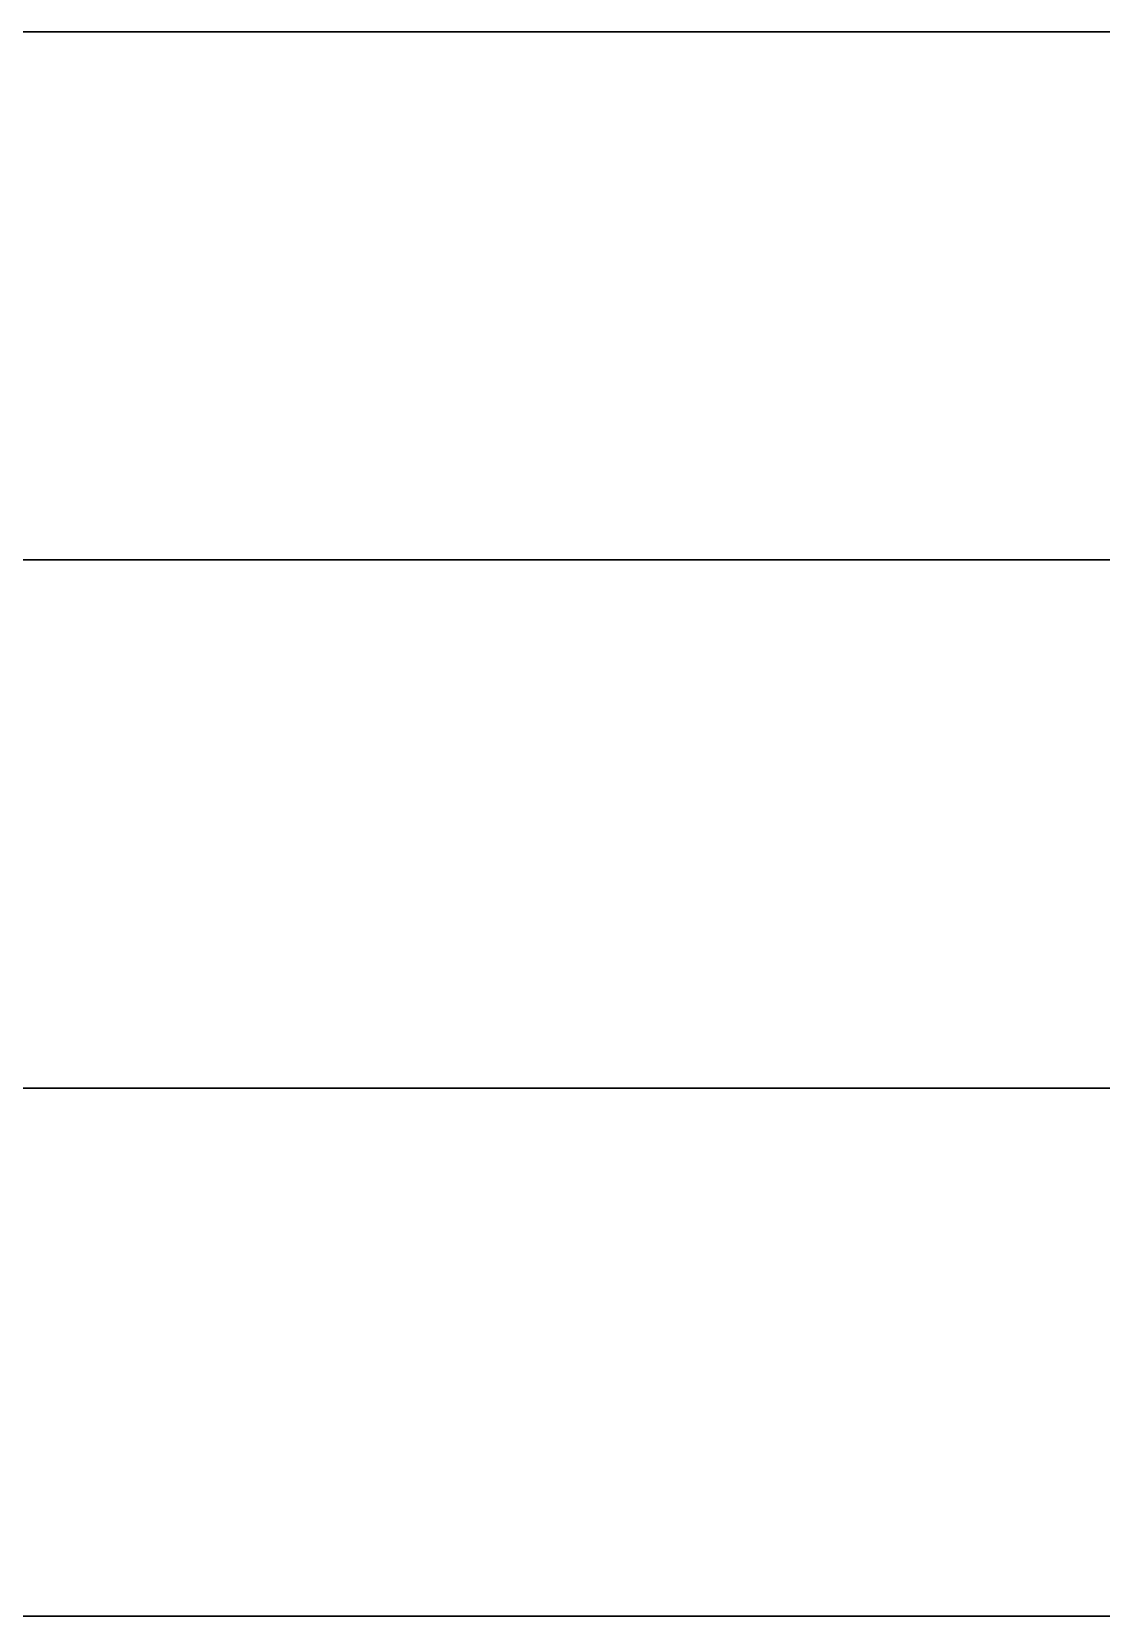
# Model space of a CAD drawing. Header units: metres. Extents: x 350990 to 353010, y 7455300 to 7456700.
# Drawn here: x 351242.5 to 351445, y 7456400 to 7456700 of the extents above; entities that cross this region are included whole.
import ezdxf

# ---------------------------------------------------------------- set-up
doc = ezdxf.new("R2010")
doc.units = ezdxf.units.M

msp = doc.modelspace()

# ---------------------------------------------------------------- linework, layer by layer
at = {"layer": 'BOC_P400N'}
msp.add_polyline3d([(351240, 7456400, 1212.859), (351250, 7456400, 1213.705), (351260, 7456400, 1214.551), (351270, 7456400, 1215.367), (351280, 7456400, 1216.128), (351290, 7456400, 1216.816), (351300, 7456400, 1217.421), (351310, 7456400, 1217.941), (351320, 7456400, 1218.385), (351330, 7456400, 1218.768), (351340, 7456400, 1219.112), (351350, 7456400, 1219.444), (351360, 7456400, 1219.789), (351370, 7456400, 1220.176), (351380, 7456400, 1220.626), (351390, 7456400, 1221.157), (351400, 7456400, 1221.778), (351410, 7456400, 1222.489), (351420, 7456400, 1223.285), (351430, 7456400, 1224.208), (351440, 7456400, 1225.178), (351450, 7456400, 1226.171)], dxfattribs=at)
at = {"layer": 'BOC_P500N'}
msp.add_polyline3d([(351240, 7456500, 1218.518), (351250, 7456500, 1218.792), (351260, 7456500, 1219.061), (351270, 7456500, 1219.359), (351280, 7456500, 1219.715), (351290, 7456500, 1220.153), (351300, 7456500, 1220.69), (351310, 7456500, 1221.334), (351320, 7456500, 1222.081), (351330, 7456500, 1222.917), (351340, 7456500, 1223.821), (351350, 7456500, 1224.764), (351360, 7456500, 1225.71), (351370, 7456500, 1226.624), (351380, 7456500, 1227.471), (351390, 7456500, 1228.222), (351400, 7456500, 1228.854), (351410, 7456500, 1229.354), (351420, 7456500, 1229.722), (351430, 7456500, 1229.968), (351440, 7456500, 1230.114), (351450, 7456500, 1230.195)], dxfattribs=at)
at = {"layer": 'BOC_P600N'}
msp.add_polyline3d([(351240, 7456600, 1221.978), (351250, 7456600, 1222.181), (351260, 7456600, 1222.436), (351270, 7456600, 1222.721), (351280, 7456600, 1223.01), (351290, 7456600, 1223.275), (351300, 7456600, 1223.492), (351310, 7456600, 1223.64), (351320, 7456600, 1223.702), (351330, 7456600, 1223.673), (351340, 7456600, 1223.553), (351350, 7456600, 1223.353), (351360, 7456600, 1223.092), (351370, 7456600, 1222.793), (351380, 7456600, 1222.486), (351390, 7456600, 1222.201), (351400, 7456600, 1221.968), (351410, 7456600, 1221.813), (351420, 7456600, 1221.756), (351430, 7456600, 1221.81), (351440, 7456600, 1221.979), (351450, 7456600, 1222.26)], dxfattribs=at)
at = {"layer": 'BOC_P700N'}
msp.add_polyline3d([(351240, 7456700, 1209.715), (351250, 7456700, 1209.447), (351260, 7456700, 1209.087), (351270, 7456700, 1208.665), (351280, 7456700, 1208.216), (351290, 7456700, 1207.782), (351300, 7456700, 1207.404), (351310, 7456700, 1207.123), (351320, 7456700, 1206.973), (351330, 7456700, 1206.981), (351340, 7456700, 1207.165), (351350, 7456700, 1207.53), (351360, 7456700, 1208.069), (351370, 7456700, 1208.766), (351380, 7456700, 1209.593), (351390, 7456700, 1210.516), (351400, 7456700, 1211.495), (351410, 7456700, 1212.488), (351420, 7456700, 1213.455), (351430, 7456700, 1214.361), (351440, 7456700, 1215.175), (351450, 7456700, 1215.878)], dxfattribs=at)
at = {"layer": 'BOLC_P400N'}
msp.add_polyline3d([(351240, 7456400, 1182.813), (351250, 7456400, 1185.736), (351260, 7456400, 1188.739), (351270, 7456400, 1191.751), (351280, 7456400, 1194.699), (351290, 7456400, 1197.512), (351300, 7456400, 1200.127), (351310, 7456400, 1202.489), (351320, 7456400, 1204.552), (351330, 7456400, 1206.285), (351340, 7456400, 1207.666), (351350, 7456400, 1208.691), (351360, 7456400, 1209.365), (351370, 7456400, 1209.709), (351380, 7456400, 1209.756), (351390, 7456400, 1209.548), (351400, 7456400, 1209.139), (351410, 7456400, 1208.584), (351420, 7456400, 1207.947), (351430, 7456400, 1207.29), (351440, 7456400, 1206.674), (351450, 7456400, 1206.159)], dxfattribs=at)
at = {"layer": 'BOLC_P500N'}
msp.add_polyline3d([(351240, 7456500, 1186.677), (351250, 7456500, 1187.794), (351260, 7456500, 1189.045), (351270, 7456500, 1190.407), (351280, 7456500, 1191.849), (351290, 7456500, 1193.337), (351300, 7456500, 1194.835), (351310, 7456500, 1196.305), (351320, 7456500, 1197.713), (351330, 7456500, 1199.026), (351340, 7456500, 1200.217), (351350, 7456500, 1201.266), (351360, 7456500, 1202.158), (351370, 7456500, 1202.889), (351380, 7456500, 1203.462), (351390, 7456500, 1203.889), (351400, 7456500, 1204.189), (351410, 7456500, 1204.389), (351420, 7456500, 1204.521), (351430, 7456500, 1204.623), (351440, 7456500, 1204.733), (351450, 7456500, 1204.891)], dxfattribs=at)
at = {"layer": 'BOLC_P600N'}
msp.add_polyline3d([(351240, 7456600, 1192.691), (351250, 7456600, 1191.397), (351260, 7456600, 1190.292), (351270, 7456600, 1189.4), (351280, 7456600, 1188.738), (351290, 7456600, 1188.313), (351300, 7456600, 1188.123), (351310, 7456600, 1188.159), (351320, 7456600, 1188.403), (351330, 7456600, 1188.835), (351340, 7456600, 1189.428), (351350, 7456600, 1190.154), (351360, 7456600, 1190.984), (351370, 7456600, 1191.89), (351380, 7456600, 1192.844), (351390, 7456600, 1193.823), (351400, 7456600, 1194.806), (351410, 7456600, 1195.779), (351420, 7456600, 1196.73), (351430, 7456600, 1197.653), (351440, 7456600, 1198.544), (351450, 7456600, 1199.406)], dxfattribs=at)
at = {"layer": 'BOLC_P700N'}
msp.add_polyline3d([(351240, 7456700, 1200.097), (351250, 7456700, 1196.774), (351260, 7456700, 1193.629), (351270, 7456700, 1190.718), (351280, 7456700, 1188.085), (351290, 7456700, 1185.766), (351300, 7456700, 1183.783), (351310, 7456700, 1182.15), (351320, 7456700, 1180.871), (351330, 7456700, 1179.937), (351340, 7456700, 1179.334), (351350, 7456700, 1179.036), (351360, 7456700, 1179.017), (351370, 7456700, 1179.24), (351380, 7456700, 1179.67), (351390, 7456700, 1180.267), (351400, 7456700, 1180.994), (351410, 7456700, 1181.812), (351420, 7456700, 1182.687), (351430, 7456700, 1183.587), (351440, 7456700, 1184.484), (351450, 7456700, 1185.354)], dxfattribs=at)
at = {"layer": 'BOX_P400N'}
msp.add_polyline3d([(351240, 7456400, 1160.812), (351250, 7456400, 1163.309), (351260, 7456400, 1165.787), (351270, 7456400, 1168.23), (351280, 7456400, 1170.632), (351290, 7456400, 1172.99), (351300, 7456400, 1175.304), (351310, 7456400, 1177.569), (351320, 7456400, 1179.778), (351330, 7456400, 1181.912), (351340, 7456400, 1183.949), (351350, 7456400, 1185.856), (351360, 7456400, 1187.599), (351370, 7456400, 1189.14), (351380, 7456400, 1190.447), (351390, 7456400, 1191.494), (351400, 7456400, 1192.267), (351410, 7456400, 1192.766), (351420, 7456400, 1193.01), (351430, 7456400, 1193.036), (351440, 7456400, 1192.897), (351450, 7456400, 1192.661)], dxfattribs=at)
at = {"layer": 'BOX_P500N'}
msp.add_polyline3d([(351240, 7456500, 1164.909), (351250, 7456500, 1165.067), (351260, 7456500, 1165.378), (351270, 7456500, 1165.85), (351280, 7456500, 1166.48), (351290, 7456500, 1167.251), (351300, 7456500, 1168.13), (351310, 7456500, 1169.075), (351320, 7456500, 1170.027), (351330, 7456500, 1170.921), (351340, 7456500, 1171.691), (351350, 7456500, 1172.269), (351360, 7456500, 1172.601), (351370, 7456500, 1172.646), (351380, 7456500, 1172.383), (351390, 7456500, 1171.819), (351400, 7456500, 1170.987), (351410, 7456500, 1169.949), (351420, 7456500, 1168.792), (351430, 7456500, 1167.625), (351440, 7456500, 1166.572), (351450, 7456500, 1165.762)], dxfattribs=at)
at = {"layer": 'BOX_P600N'}
msp.add_polyline3d([(351240, 7456600, 1158.717), (351250, 7456600, 1157.164), (351260, 7456600, 1156.279), (351270, 7456600, 1156.111), (351280, 7456600, 1156.67), (351290, 7456600, 1157.921), (351300, 7456600, 1159.787), (351310, 7456600, 1162.155), (351320, 7456600, 1164.882), (351330, 7456600, 1167.805), (351340, 7456600, 1170.749), (351350, 7456600, 1173.546), (351360, 7456600, 1176.039), (351370, 7456600, 1178.098), (351380, 7456600, 1179.625), (351390, 7456600, 1180.567), (351400, 7456600, 1180.911), (351410, 7456600, 1180.691), (351420, 7456600, 1179.982), (351430, 7456600, 1178.894), (351440, 7456600, 1177.565), (351450, 7456600, 1176.145)], dxfattribs=at)
at = {"layer": 'BOX_P700N'}
msp.add_polyline3d([(351240, 7456700, 1187.525), (351250, 7456700, 1183.198), (351260, 7456700, 1179.177), (351270, 7456700, 1175.593), (351280, 7456700, 1172.543), (351290, 7456700, 1170.084), (351300, 7456700, 1168.234), (351310, 7456700, 1166.972), (351320, 7456700, 1166.246), (351330, 7456700, 1165.977), (351340, 7456700, 1166.069), (351350, 7456700, 1166.417), (351360, 7456700, 1166.917), (351370, 7456700, 1167.472), (351380, 7456700, 1168.001), (351390, 7456700, 1168.442), (351400, 7456700, 1168.755), (351410, 7456700, 1168.923), (351420, 7456700, 1168.948), (351430, 7456700, 1168.851), (351440, 7456700, 1168.664), (351450, 7456700, 1168.427)], dxfattribs=at)
at = {"layer": 'DAC_P600N'}
msp.add_polyline3d([(351445.637, 7456600, 850), (351444.4, 7456600, 840), (351443.162, 7456600, 830), (351441.925, 7456600, 820), (351440.688, 7456600, 810), (351440, 7456600, 804.44), (351439.451, 7456600, 800), (351438.213, 7456600, 790), (351436.976, 7456600, 780), (351435.739, 7456600, 770), (351434.502, 7456600, 760), (351433.264, 7456600, 750), (351432.027, 7456600, 740), (351430.79, 7456600, 730), (351430, 7456600, 723.618), (351429.552, 7456600, 720), (351428.315, 7456600, 710), (351427.078, 7456600, 700), (351425.841, 7456600, 690), (351424.603, 7456600, 680), (351423.366, 7456600, 670), (351422.129, 7456600, 660), (351420.891, 7456600, 650), (351420, 7456600, 642.795), (351419.654, 7456600, 640), (351418.417, 7456600, 630), (351417.18, 7456600, 620), (351415.942, 7456600, 610), (351414.705, 7456600, 600), (351413.468, 7456600, 590), (351412.231, 7456600, 580), (351410.993, 7456600, 570), (351410, 7456600, 561.972), (351409.756, 7456600, 560), (351408.519, 7456600, 550), (351407.281, 7456600, 540), (351406.044, 7456600, 530), (351404.807, 7456600, 520), (351403.57, 7456600, 510), (351402.332, 7456600, 500), (351401.095, 7456600, 490), (351400, 7456600, 481.149), (351399.858, 7456600, 480), (351398.62, 7456600, 470), (351397.383, 7456600, 460), (351396.146, 7456600, 450), (351394.909, 7456600, 440), (351393.671, 7456600, 430), (351392.434, 7456600, 420), (351391.197, 7456600, 410), (351390, 7456600, 400.327), (351389.96, 7456600, 400), (351388.722, 7456600, 390), (351387.485, 7456600, 380), (351386.248, 7456600, 370), (351385.01, 7456600, 360), (351383.773, 7456600, 350), (351382.536, 7456600, 340), (351381.299, 7456600, 330), (351380.061, 7456600, 320), (351380, 7456600, 319.504), (351378.824, 7456600, 310), (351377.587, 7456600, 300), (351370, 7456600, 291.576), (351360, 7456600, 291.161), (351350, 7456600, 296.38), (351349.194, 7456600, 300), (351350, 7456600, 306.51), (351350.432, 7456600, 310), (351351.669, 7456600, 320), (351352.906, 7456600, 330), (351354.144, 7456600, 340), (351355.381, 7456600, 350), (351356.618, 7456600, 360), (351357.855, 7456600, 370), (351359.093, 7456600, 380), (351360, 7456600, 387.333), (351360.33, 7456600, 390), (351361.567, 7456600, 400), (351362.805, 7456600, 410), (351364.042, 7456600, 420), (351365.279, 7456600, 430), (351366.516, 7456600, 440), (351367.754, 7456600, 450), (351368.991, 7456600, 460), (351370, 7456600, 468.156), (351370.228, 7456600, 470), (351371.465, 7456600, 480), (351372.703, 7456600, 490), (351373.94, 7456600, 500), (351375.177, 7456600, 510), (351376.415, 7456600, 520), (351377.652, 7456600, 530), (351378.889, 7456600, 540), (351380, 7456600, 548.978), (351380.126, 7456600, 550), (351381.364, 7456600, 560), (351382.601, 7456600, 570), (351383.838, 7456600, 580), (351385.076, 7456600, 590), (351386.313, 7456600, 600), (351387.55, 7456600, 610), (351388.787, 7456600, 620), (351390, 7456600, 629.801), (351390.025, 7456600, 630), (351391.262, 7456600, 640), (351392.499, 7456600, 650), (351393.736, 7456600, 660), (351394.974, 7456600, 670), (351396.211, 7456600, 680), (351397.448, 7456600, 690), (351398.686, 7456600, 700), (351399.923, 7456600, 710), (351400, 7456600, 710.624), (351401.16, 7456600, 720), (351402.397, 7456600, 730), (351403.635, 7456600, 740), (351404.872, 7456600, 750), (351406.109, 7456600, 760), (351407.346, 7456600, 770), (351408.584, 7456600, 780), (351409.821, 7456600, 790), (351410, 7456600, 791.446), (351411.058, 7456600, 800), (351412.296, 7456600, 810), (351413.533, 7456600, 820), (351414.77, 7456600, 830), (351416.007, 7456600, 840), (351417.245, 7456600, 850), (351418.482, 7456600, 860), (351419.719, 7456600, 870), (351420, 7456600, 872.269), (351420.957, 7456600, 880), (351422.194, 7456600, 890), (351423.431, 7456600, 900), (351424.668, 7456600, 910), (351425.906, 7456600, 920), (351427.143, 7456600, 930), (351428.38, 7456600, 940), (351429.617, 7456600, 950), (351430, 7456600, 953.092), (351430.855, 7456600, 960), (351432.092, 7456600, 970), (351433.329, 7456600, 980), (351434.567, 7456600, 990), (351435.804, 7456600, 1000), (351437.041, 7456600, 1010), (351438.278, 7456600, 1020), (351439.516, 7456600, 1030), (351440, 7456600, 1033.914), (351440.753, 7456600, 1040), (351441.99, 7456600, 1050), (351443.228, 7456600, 1060), (351444.465, 7456600, 1070), (351445.702, 7456600, 1080)], dxfattribs=at)
at = {"layer": 'DAC_P700N'}
msp.add_polyline3d([(351250, 7456700, 296.38), (351249.194, 7456700, 300), (351250, 7456700, 306.51), (351250.432, 7456700, 310), (351251.669, 7456700, 320), (351252.906, 7456700, 330), (351254.144, 7456700, 340), (351255.381, 7456700, 350), (351256.618, 7456700, 360), (351257.855, 7456700, 370), (351259.093, 7456700, 380), (351260, 7456700, 387.333), (351260.33, 7456700, 390), (351261.567, 7456700, 400), (351262.805, 7456700, 410), (351264.042, 7456700, 420), (351265.279, 7456700, 430), (351266.516, 7456700, 440), (351267.754, 7456700, 450), (351268.991, 7456700, 460), (351270, 7456700, 468.156), (351270.228, 7456700, 470), (351271.465, 7456700, 480), (351272.703, 7456700, 490), (351273.94, 7456700, 500), (351275.177, 7456700, 510), (351276.415, 7456700, 520), (351277.652, 7456700, 530), (351278.889, 7456700, 540), (351280, 7456700, 548.978), (351280.126, 7456700, 550), (351281.364, 7456700, 560), (351282.601, 7456700, 570), (351283.838, 7456700, 580), (351285.076, 7456700, 590), (351286.313, 7456700, 600), (351287.55, 7456700, 610), (351288.787, 7456700, 620), (351290, 7456700, 629.801), (351290.025, 7456700, 630), (351291.262, 7456700, 640), (351292.499, 7456700, 650), (351293.736, 7456700, 660), (351294.974, 7456700, 670), (351296.211, 7456700, 680), (351297.448, 7456700, 690), (351298.686, 7456700, 700), (351299.923, 7456700, 710), (351300, 7456700, 710.624), (351301.16, 7456700, 720), (351302.397, 7456700, 730), (351303.635, 7456700, 740), (351304.872, 7456700, 750), (351306.109, 7456700, 760), (351307.346, 7456700, 770), (351308.584, 7456700, 780), (351309.821, 7456700, 790), (351310, 7456700, 791.446), (351311.058, 7456700, 800), (351312.296, 7456700, 810), (351313.533, 7456700, 820), (351314.77, 7456700, 830), (351316.007, 7456700, 840), (351317.245, 7456700, 850), (351318.482, 7456700, 860), (351319.719, 7456700, 870), (351320, 7456700, 872.269), (351320.957, 7456700, 880), (351322.194, 7456700, 890), (351323.431, 7456700, 900), (351324.668, 7456700, 910), (351325.906, 7456700, 920), (351327.143, 7456700, 930), (351328.38, 7456700, 940), (351329.617, 7456700, 950), (351330, 7456700, 953.092), (351330.855, 7456700, 960), (351332.092, 7456700, 970), (351333.329, 7456700, 980), (351334.567, 7456700, 990), (351335.804, 7456700, 1000), (351337.041, 7456700, 1010), (351338.278, 7456700, 1020), (351339.516, 7456700, 1030), (351340, 7456700, 1033.914), (351340.753, 7456700, 1040), (351341.99, 7456700, 1050), (351343.228, 7456700, 1060), (351344.465, 7456700, 1070), (351345.702, 7456700, 1080), (351346.939, 7456700, 1090), (351348.177, 7456700, 1100), (351349.414, 7456700, 1110), (351350, 7456700, 1114.737), (351350.651, 7456700, 1120), (351351.888, 7456700, 1130), (351353.126, 7456700, 1140), (351354.363, 7456700, 1150), (351355.6, 7456700, 1160), (351356.838, 7456700, 1170), (351358.075, 7456700, 1180), (351359.312, 7456700, 1190), (351360, 7456700, 1195.56), (351360.549, 7456700, 1200), (351370, 7456700, 1208.436), (351380, 7456700, 1209.393), (351387.634, 7456700, 1210), (351390, 7456700, 1210.131), (351390.179, 7456700, 1210), (351390, 7456700, 1208.554), (351388.942, 7456700, 1200), (351387.704, 7456700, 1190), (351386.467, 7456700, 1180), (351385.23, 7456700, 1170), (351383.993, 7456700, 1160), (351382.755, 7456700, 1150), (351381.518, 7456700, 1140), (351380.281, 7456700, 1130), (351380, 7456700, 1127.731), (351379.043, 7456700, 1120), (351377.806, 7456700, 1110), (351376.569, 7456700, 1100), (351375.332, 7456700, 1090), (351374.094, 7456700, 1080), (351372.857, 7456700, 1070), (351371.62, 7456700, 1060), (351370.383, 7456700, 1050), (351370, 7456700, 1046.908), (351369.145, 7456700, 1040), (351367.908, 7456700, 1030), (351366.671, 7456700, 1020), (351365.433, 7456700, 1010), (351364.196, 7456700, 1000), (351362.959, 7456700, 990), (351361.722, 7456700, 980), (351360.484, 7456700, 970), (351360, 7456700, 966.086), (351359.247, 7456700, 960), (351358.01, 7456700, 950), (351356.772, 7456700, 940), (351355.535, 7456700, 930), (351354.298, 7456700, 920), (351353.061, 7456700, 910), (351351.823, 7456700, 900), (351350.586, 7456700, 890), (351350, 7456700, 885.263), (351349.349, 7456700, 880), (351348.112, 7456700, 870), (351346.874, 7456700, 860), (351345.637, 7456700, 850), (351344.4, 7456700, 840), (351343.162, 7456700, 830), (351341.925, 7456700, 820), (351340.688, 7456700, 810), (351340, 7456700, 804.44), (351339.451, 7456700, 800), (351338.213, 7456700, 790), (351336.976, 7456700, 780), (351335.739, 7456700, 770), (351334.502, 7456700, 760), (351333.264, 7456700, 750), (351332.027, 7456700, 740), (351330.79, 7456700, 730), (351330, 7456700, 723.618), (351329.552, 7456700, 720), (351328.315, 7456700, 710), (351327.078, 7456700, 700), (351325.841, 7456700, 690), (351324.603, 7456700, 680), (351323.366, 7456700, 670), (351322.129, 7456700, 660), (351320.891, 7456700, 650), (351320, 7456700, 642.795), (351319.654, 7456700, 640), (351318.417, 7456700, 630), (351317.18, 7456700, 620), (351315.942, 7456700, 610), (351314.705, 7456700, 600), (351313.468, 7456700, 590), (351312.231, 7456700, 580), (351310.993, 7456700, 570), (351310, 7456700, 561.972), (351309.756, 7456700, 560), (351308.519, 7456700, 550), (351307.281, 7456700, 540), (351306.044, 7456700, 530), (351304.807, 7456700, 520), (351303.57, 7456700, 510), (351302.332, 7456700, 500), (351301.095, 7456700, 490), (351300, 7456700, 481.149), (351299.858, 7456700, 480), (351298.62, 7456700, 470), (351297.383, 7456700, 460), (351296.146, 7456700, 450), (351294.909, 7456700, 440), (351293.671, 7456700, 430), (351292.434, 7456700, 420), (351291.197, 7456700, 410), (351290, 7456700, 400.327), (351289.96, 7456700, 400), (351288.722, 7456700, 390), (351287.485, 7456700, 380), (351286.248, 7456700, 370), (351285.01, 7456700, 360), (351283.773, 7456700, 350), (351282.536, 7456700, 340), (351281.299, 7456700, 330), (351280.061, 7456700, 320), (351280, 7456700, 319.504), (351278.824, 7456700, 310), (351277.587, 7456700, 300), (351270, 7456700, 291.576), (351260, 7456700, 291.161)], close=True, dxfattribs=at)
at = {"layer": 'PRO_P400N'}
for points in [[(351450, 7456400, 290.016), (351440, 7456400, 290.016), (351430, 7456400, 290.016), (351420, 7456400, 290.016), (351410, 7456400, 290.016), (351400, 7456400, 290.016), (351390, 7456400, 290.016), (351380, 7456400, 290.016), (351370, 7456400, 290.016), (351360, 7456400, 290.016), (351350, 7456400, 290.017), (351340, 7456400, 290.017), (351330, 7456400, 290.017), (351320, 7456400, 290.017), (351310, 7456400, 290.018), (351300, 7456400, 290.018), (351290, 7456400, 290.019), (351280, 7456400, 290.02), (351270, 7456400, 290.02), (351260, 7456400, 290.021), (351250, 7456400, 290.022), (351240, 7456400, 290.023)], [(351240, 7456400, 903.123), (351245.769, 7456400, 910), (351250, 7456400, 914.851), (351254.124, 7456400, 920), (351260, 7456400, 927.121), (351262.29, 7456400, 930), (351270, 7456400, 939.493), (351270.415, 7456400, 940), (351278.731, 7456400, 950), (351280, 7456400, 951.536), (351287.361, 7456400, 960), (351290, 7456400, 963.095), (351296.387, 7456400, 970), (351300, 7456400, 974.039), (351305.898, 7456400, 980), (351310, 7456400, 984.354), (351315.909, 7456400, 990), (351320, 7456400, 994.177), (351326.244, 7456400, 1000), (351330, 7456400, 1003.81), (351336.458, 7456400, 1010), (351340, 7456400, 1013.755), (351345.956, 7456400, 1020), (351350, 7456400, 1024.743), (351354.335, 7456400, 1030), (351360, 7456400, 1037.687), (351361.601, 7456400, 1040), (351367.998, 7456400, 1050), (351370, 7456400, 1053.3), (351373.824, 7456400, 1060), (351379.427, 7456400, 1070), (351380, 7456400, 1070.992), (351385.021, 7456400, 1080), (351390, 7456400, 1088.396), (351390.943, 7456400, 1090), (351397.428, 7456400, 1100), (351400, 7456400, 1103.55), (351404.865, 7456400, 1110), (351410, 7456400, 1115.993), (351413.726, 7456400, 1120), (351420, 7456400, 1125.933), (351424.889, 7456400, 1130), (351430, 7456400, 1133.777), (351440, 7456400, 1139.967), (351440.063, 7456400, 1140), (351450, 7456400, 1144.65)]]:
    msp.add_polyline3d(points, dxfattribs=at)
at = {"layer": 'PRO_P500N'}
for points in [[(351450, 7456500, 290.018), (351440, 7456500, 290.018), (351430, 7456500, 290.018), (351420, 7456500, 290.018), (351410, 7456500, 290.018), (351400, 7456500, 290.018), (351390, 7456500, 290.017), (351380, 7456500, 290.017), (351370, 7456500, 290.017), (351360, 7456500, 290.017), (351350, 7456500, 290.017), (351340, 7456500, 290.018), (351330, 7456500, 290.018), (351320, 7456500, 290.018), (351310, 7456500, 290.019), (351300, 7456500, 290.02), (351290, 7456500, 290.021), (351280, 7456500, 290.021), (351270, 7456500, 290.023), (351260, 7456500, 290.024), (351250, 7456500, 290.025), (351240, 7456500, 290.027)], [(351240, 7456500, 747.926), (351250, 7456500, 744.346), (351260, 7456500, 743.361), (351270, 7456500, 746.015), (351275.342, 7456500, 750), (351280, 7456500, 755.997), (351281.82, 7456500, 760), (351283.799, 7456500, 770), (351283.838, 7456500, 780), (351282.615, 7456500, 790), (351280.696, 7456500, 800), (351280, 7456500, 803.158), (351278.255, 7456500, 810), (351276.059, 7456500, 820), (351274.632, 7456500, 830), (351274.207, 7456500, 840), (351274.929, 7456500, 850), (351276.877, 7456500, 860), (351280, 7456500, 869.764), (351280.071, 7456500, 870), (351284.569, 7456500, 880), (351290, 7456500, 889.248), (351290.458, 7456500, 890), (351298.226, 7456500, 900), (351300, 7456500, 901.896), (351308.478, 7456500, 910), (351310, 7456500, 911.248), (351320, 7456500, 918.197), (351323.22, 7456500, 920), (351330, 7456500, 923.398), (351340, 7456500, 927.305), (351349.157, 7456500, 930), (351350, 7456500, 930.235), (351360, 7456500, 932.312), (351370, 7456500, 933.978), (351380, 7456500, 935.517), (351390, 7456500, 937.265), (351400, 7456500, 939.619), (351401.196, 7456500, 940), (351410, 7456500, 943.137), (351420, 7456500, 948.454), (351422.164, 7456500, 950), (351430, 7456500, 956.723), (351432.978, 7456500, 960), (351440, 7456500, 969.657), (351440.213, 7456500, 970), (351445.42, 7456500, 980)]]:
    msp.add_polyline3d(points, dxfattribs=at)
at = {"layer": 'PRO_P600N'}
for points in [[(351450, 7456600, 290.021), (351440, 7456600, 290.021), (351430, 7456600, 290.021), (351420, 7456600, 290.021), (351410, 7456600, 290.021), (351400, 7456600, 290.02), (351390, 7456600, 290.02), (351380, 7456600, 290.02), (351370, 7456600, 290.02), (351360, 7456600, 290.02), (351350, 7456600, 290.021), (351340, 7456600, 290.021), (351330, 7456600, 290.021), (351320, 7456600, 290.022), (351310, 7456600, 290.023), (351300, 7456600, 290.024), (351290, 7456600, 290.026), (351280, 7456600, 290.027), (351270, 7456600, 290.029), (351260, 7456600, 290.032), (351250, 7456600, 290.034), (351240, 7456600, 290.036)], [(351240, 7456600, 732.039), (351243.595, 7456600, 730), (351250, 7456600, 726.637), (351260, 7456600, 722.146), (351265.941, 7456600, 720), (351270, 7456600, 718.633), (351280, 7456600, 716.195), (351290, 7456600, 714.771), (351300, 7456600, 714.419), (351310, 7456600, 715.18), (351320, 7456600, 717.058), (351329.988, 7456600, 720), (351330, 7456600, 720.004), (351340, 7456600, 724.236), (351350, 7456600, 729.272), (351351.331, 7456600, 730), (351360, 7456600, 735.318), (351367.411, 7456600, 740), (351370, 7456600, 741.838), (351380, 7456600, 748.76), (351381.877, 7456600, 750), (351390, 7456600, 755.961), (351395.828, 7456600, 760), (351400, 7456600, 763.196), (351409.23, 7456600, 770), (351410, 7456600, 770.623), (351420, 7456600, 778.779), (351421.404, 7456600, 780), (351430, 7456600, 788.199), (351431.674, 7456600, 790), (351440, 7456600, 799.721), (351440.205, 7456600, 800), (351447.175, 7456600, 810)]]:
    msp.add_polyline3d(points, dxfattribs=at)
at = {"layer": 'PRO_P700N'}
for points in [[(351450, 7456700, 290.027), (351440, 7456700, 290.027), (351430, 7456700, 290.027), (351420, 7456700, 290.027), (351410, 7456700, 290.027), (351400, 7456700, 290.028), (351390, 7456700, 290.028), (351380, 7456700, 290.028), (351370, 7456700, 290.029), (351360, 7456700, 290.029), (351350, 7456700, 290.03), (351340, 7456700, 290.032), (351330, 7456700, 290.033), (351320, 7456700, 290.035), (351310, 7456700, 290.038), (351300, 7456700, 290.042), (351290, 7456700, 290.046), (351280, 7456700, 290.051), (351270, 7456700, 290.058), (351260, 7456700, 290.066), (351250, 7456700, 290.074), (351240, 7456700, 290.084)], [(351240.939, 7456700, 700), (351250, 7456700, 696.541), (351260, 7456700, 693.295), (351270, 7456700, 690.663), (351273.231, 7456700, 690), (351280, 7456700, 688.606), (351290, 7456700, 687.195), (351300, 7456700, 686.445), (351310, 7456700, 686.324), (351320, 7456700, 686.777), (351330, 7456700, 687.717), (351340, 7456700, 689.027), (351346.324, 7456700, 690), (351350, 7456700, 690.542), (351360, 7456700, 692.085), (351370, 7456700, 693.552), (351380, 7456700, 694.822), (351390, 7456700, 695.806), (351400, 7456700, 696.454), (351410, 7456700, 696.754), (351420, 7456700, 696.735), (351430, 7456700, 696.463), (351440, 7456700, 696.043), (351450, 7456700, 695.626)]]:
    msp.add_polyline3d(points, dxfattribs=at)
at = {"layer": 'TOH_P400N'}
msp.add_polyline3d([(351240, 7456400, 1124.104), (351250, 7456400, 1124.096), (351260, 7456400, 1124.61), (351270, 7456400, 1125.711), (351280, 7456400, 1127.435), (351290, 7456400, 1129.777), (351300, 7456400, 1132.695), (351310, 7456400, 1136.105), (351320, 7456400, 1139.891), (351330, 7456400, 1143.906), (351340, 7456400, 1147.982), (351350, 7456400, 1151.948), (351360, 7456400, 1155.631), (351370, 7456400, 1158.881), (351380, 7456400, 1161.576), (351390, 7456400, 1163.632), (351400, 7456400, 1165.013), (351410, 7456400, 1165.73), (351420, 7456400, 1165.845), (351430, 7456400, 1165.464), (351440, 7456400, 1164.73), (351450, 7456400, 1163.807)], dxfattribs=at)
at = {"layer": 'TOH_P500N'}
msp.add_polyline3d([(351240, 7456500, 1123.535), (351250, 7456500, 1123.595), (351260, 7456500, 1124.554), (351270, 7456500, 1126.391), (351280, 7456500, 1129.03), (351290, 7456500, 1132.343), (351300, 7456500, 1136.148), (351310, 7456500, 1140.226), (351320, 7456500, 1144.329), (351330, 7456500, 1148.199), (351340, 7456500, 1151.581), (351350, 7456500, 1154.245), (351360, 7456500, 1156.002), (351370, 7456500, 1156.721), (351380, 7456500, 1156.338), (351390, 7456500, 1154.865), (351400, 7456500, 1152.395), (351410, 7456500, 1149.094), (351420, 7456500, 1145.196), (351430, 7456500, 1140.988), (351440, 7456500, 1136.789), (351450, 7456500, 1132.934)], dxfattribs=at)
at = {"layer": 'TOH_P600N'}
msp.add_polyline3d([(351240, 7456600, 1117.189), (351250, 7456600, 1116.165), (351260, 7456600, 1116.235), (351270, 7456600, 1117.439), (351280, 7456600, 1119.754), (351290, 7456600, 1123.084), (351300, 7456600, 1127.275), (351310, 7456600, 1132.114), (351320, 7456600, 1137.346), (351330, 7456600, 1142.692), (351340, 7456600, 1147.862), (351350, 7456600, 1152.579), (351360, 7456600, 1156.592), (351370, 7456600, 1159.698), (351380, 7456600, 1161.755), (351390, 7456600, 1162.688), (351400, 7456600, 1162.497), (351410, 7456600, 1161.258), (351420, 7456600, 1159.114), (351430, 7456600, 1156.267), (351440, 7456600, 1152.966), (351450, 7456600, 1149.483)], dxfattribs=at)
at = {"layer": 'TOH_P700N'}
msp.add_polyline3d([(351240, 7456700, 1146.458), (351250, 7456700, 1142.327), (351260, 7456700, 1138.296), (351270, 7456700, 1134.536), (351280, 7456700, 1131.196), (351290, 7456700, 1128.402), (351300, 7456700, 1126.248), (351310, 7456700, 1124.793), (351320, 7456700, 1124.062), (351330, 7456700, 1124.048), (351340, 7456700, 1124.711), (351350, 7456700, 1125.987), (351360, 7456700, 1127.792), (351370, 7456700, 1130.029), (351380, 7456700, 1132.592), (351390, 7456700, 1135.374), (351400, 7456700, 1138.268), (351410, 7456700, 1141.176), (351420, 7456700, 1144.007), (351430, 7456700, 1146.68), (351440, 7456700, 1149.126), (351450, 7456700, 1151.286)], dxfattribs=at)
at = {"layer": 'TOPO_P400N'}
msp.add_polyline3d([(351240, 7456400, 1228.945), (351250, 7456400, 1229.93), (351260, 7456400, 1230.928), (351270, 7456400, 1231.933), (351280, 7456400, 1232.938), (351290, 7456400, 1233.938), (351300, 7456400, 1234.928), (351310, 7456400, 1235.903), (351320, 7456400, 1236.86), (351330, 7456400, 1237.796), (351340, 7456400, 1238.708), (351350, 7456400, 1239.597), (351360, 7456400, 1240.46), (351370, 7456400, 1241.298), (351380, 7456400, 1242.112), (351390, 7456400, 1242.904), (351400, 7456400, 1243.674), (351410, 7456400, 1244.425), (351420, 7456400, 1245.161), (351430, 7456400, 1245.883), (351440, 7456400, 1246.596), (351450, 7456400, 1247.302)], dxfattribs=at)
at = {"layer": 'TOPO_P500N'}
msp.add_polyline3d([(351240, 7456500, 1235.637), (351250, 7456500, 1235.554), (351260, 7456500, 1235.428), (351270, 7456500, 1235.271), (351280, 7456500, 1235.093), (351290, 7456500, 1234.907), (351300, 7456500, 1234.724), (351310, 7456500, 1234.557), (351320, 7456500, 1234.419), (351330, 7456500, 1234.322), (351340, 7456500, 1234.277), (351350, 7456500, 1234.296), (351360, 7456500, 1234.389), (351370, 7456500, 1234.565), (351380, 7456500, 1234.833), (351390, 7456500, 1235.198), (351400, 7456500, 1235.666), (351410, 7456500, 1236.241), (351420, 7456500, 1236.924), (351430, 7456500, 1237.717), (351440, 7456500, 1238.617), (351450, 7456500, 1239.622)], dxfattribs=at)
at = {"layer": 'TOPO_P600N'}
msp.add_polyline3d([(351240, 7456600, 1231.544), (351250, 7456600, 1231.15), (351260, 7456600, 1230.758), (351270, 7456600, 1230.38), (351280, 7456600, 1230.026), (351290, 7456600, 1229.709), (351300, 7456600, 1229.439), (351310, 7456600, 1229.224), (351320, 7456600, 1229.073), (351330, 7456600, 1228.993), (351340, 7456600, 1228.988), (351350, 7456600, 1229.063), (351360, 7456600, 1229.22), (351370, 7456600, 1229.46), (351380, 7456600, 1229.782), (351390, 7456600, 1230.184), (351400, 7456600, 1230.663), (351410, 7456600, 1231.213), (351420, 7456600, 1231.829), (351430, 7456600, 1232.503), (351440, 7456600, 1233.229), (351450, 7456600, 1233.998)], dxfattribs=at)
at = {"layer": 'TOPO_P700N'}
msp.add_polyline3d([(351240, 7456700, 1218.758), (351250, 7456700, 1218.463), (351260, 7456700, 1218.303), (351270, 7456700, 1218.28), (351280, 7456700, 1218.397), (351290, 7456700, 1218.65), (351300, 7456700, 1219.036), (351310, 7456700, 1219.549), (351320, 7456700, 1220.18), (351330, 7456700, 1220.919), (351340, 7456700, 1221.752), (351350, 7456700, 1222.666), (351360, 7456700, 1223.646), (351370, 7456700, 1224.675), (351380, 7456700, 1225.736), (351390, 7456700, 1226.813), (351400, 7456700, 1227.887), (351410, 7456700, 1228.941), (351420, 7456700, 1229.958), (351430, 7456700, 1230.923), (351440, 7456700, 1231.821), (351450, 7456700, 1232.638)], dxfattribs=at)

doc.saveas('drawing.dxf')
